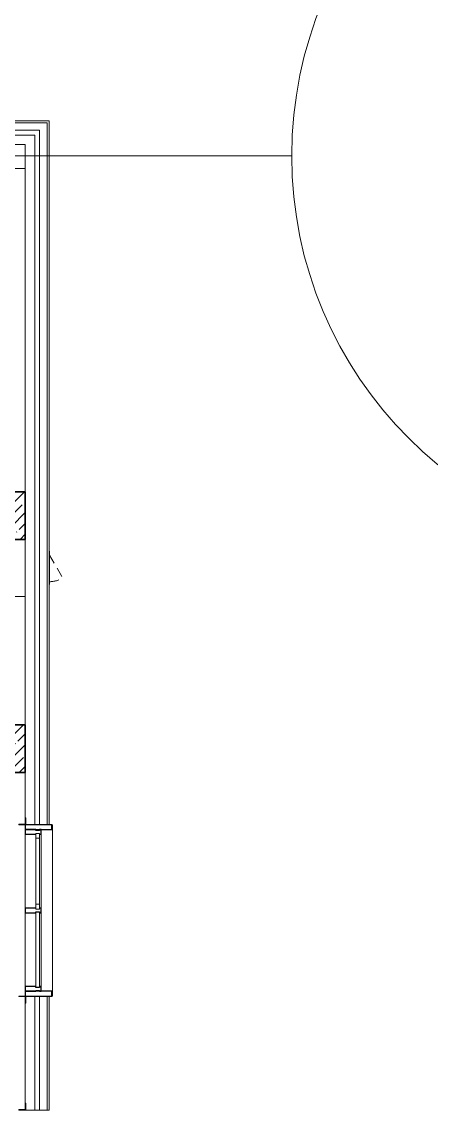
# Model space of a CAD drawing. Header units: millimetres. Extents: x 5993 to 95364, y 94667 to 143522.
# Drawn here: x 50062 to 50413, y 120246 to 121178 of the extents above; entities that cross this region are included whole.
import ezdxf

# ---------------------------------------------------------------- set-up
doc = ezdxf.new("R2010")
doc.units = ezdxf.units.MM
for name, pattern in [('200_ШТРИХ_ш1п0_6_', [160, 100, -60]), ('50_200_ШТРИХ_1Т_ш5_п1_п1_', [1400, 1000, -200, 0, -200]), ('Штрих короткий', [300, 150, -150])]:
    doc.linetypes.add(name, pattern=pattern)
for name, color, linetype, lineweight in [('0-2', 7, 'Continuous', 9), ('S-GRID-____-IDEN', 7, 'Continuous', 9), ('S-GRID-____-OTLN-1', 7, '50_200_ШТРИХ_1Т_ш5_п1_п1_', 9), ('Импосты витража', 7, 'Continuous', 9), ('Импосты витража-1', 7, 'Continuous', 25), ('Каркас_Импост', 7, 'Continuous', 13), ('Каркас_Импост-1', 7, 'Continuous', 9), ('Несущие колонны', 7, 'Continuous', 9), ('Несущие колонны-1', 7, 'Continuous', 35), ('Обобщенные модели', 7, 'Continuous', 9), ('Общие ребра', 7, 'Continuous', 9), ('Окна', 7, 'Continuous', 9), ('Остекление-1', 7, 'Continuous', 9), ('Открывание в плане-2', 7, '200_ШТРИХ_ш1п0_6_', 9), ('Перемычка-1', 7, 'Штрих короткий', 9), ('Стены-1', 7, 'Continuous', 13)]:
    doc.layers.add(name, color=color, linetype=linetype, lineweight=lineweight)

# ---------------------------------------------------------------- blocks, each defined once
blk = doc.blocks.new('BSC_Колонна _Прямоугольная - 500х700-V115-АИ2_01_План напольных покрытий и плинтусов 1го этажа _Часть 1_')
at = {"layer": 'Несущие колонны'}
h = blk.add_hatch(dxfattribs=at)
h.set_pattern_fill('FP_148', color=256, style=0, pattern_type=2)
h.set_pattern_definition([(315, (-81150, 103250), (114.04925, 114.04925), []), (315, (-81150, 103135.95), (114.04925, 114.04925), [201.613, -40.323, 3.353, -36.97])])
h.paths.add_polyline_path([(-250, 350), (-250, -350), (250, -350), (250, 350), (-142, 350)], flags=0)
at = {"layer": 'Несущие колонны-1'}
for p, q in [((250, 350), (-250, 350)), ((-250, 350), (-250, -350)), ((250, -350), (250, 350)), ((-250, -350), (250, -350))]:
    blk.add_line(p, q, dxfattribs=at)
blk = doc.blocks.new('BSC_Колонна _Прямоугольная - 500х500-V117-АИ2_01_План напольных покрытий и плинтусов 1го этажа _Часть 1_')
at = {"layer": 'Несущие колонны'}
h = blk.add_hatch(dxfattribs=at)
h.set_pattern_fill('FP_150', color=256, style=0, pattern_type=2)
h.set_pattern_definition([(135, (83600, -103350), (-114.04925, -114.04925), []), (135, (83600, -103235.95), (-114.04925, -114.04925), [201.613, -40.323, 3.353, -36.97])])
h.paths.add_polyline_path([(250, 250), (-250, 250), (-250, -250), (250, -250)], flags=0)
at = {"layer": 'Несущие колонны-1'}
for p, q in [((250, 250), (-250, 250)), ((-250, 250), (-250, -250)), ((250, -250), (250, 250)), ((-250, -250), (250, -250))]:
    blk.add_line(p, q, dxfattribs=at)
blk = doc.blocks.new('Проем_Дверь_Прямоугольный - 1800х2700h_оконные проемы-25805030-АИ2_01_План напольных покрытий и плинтусов 1го этажа _Часть 1_')
at = {"layer": 'Перемычка-1'}
for p, q in [((900, 125), (-900, 125)), ((900, -125), (-900, -125))]:
    blk.add_line(p, q, dxfattribs=at)
blk = doc.blocks.new('PNS_Панель прямоугольная2 - Нр_Стекло - 40мм-26243474-АИ2_01_План напольных покрытий и плинтусов 1го этажа _Часть 1_')
at = {"layer": 'Каркас_Импост'}
for p, q in [((-397.5, 0), (-397.5, 40)), ((-397.5, 40), (-347.5, 40)), ((-347.5, 40), (-347.5, 0)), ((397.5, 40), (347.5, 40)), ((347.5, 40), (347.5, 0)), ((397.5, 0), (397.5, 40)), ((-347.5, 0), (-397.5, 0)), ((347.5, 0), (397.5, 0))]:
    blk.add_line(p, q, dxfattribs=at)
at = {"layer": 'Каркас_Импост-1'}
for p, q in [((-347.5, 40), (347.5, 40)), ((-347.5, 0), (347.5, 0))]:
    blk.add_line(p, q, dxfattribs=at)
blk = doc.blocks.new('Прямоугольный импост - Импост структурный с накладкой - 150мм-25647633-АИ2_01_План напольных покрытий и плинтусов 1го этажа _Часть 1_')
at = {"layer": 'Импосты витража-1'}
for p, q in [((-25, 0), (-25, 17)), ((-25, 17), (25, 17)), ((-15, 0), (-25, 0)), ((-15, -40), (-15, 0)), ((25, 17), (25, 0)), ((-25, -150), (-25, -40)), ((-25, -40), (-15, -40)), ((25, -40), (25, -150)), ((25, -150), (-25, -150))]:
    blk.add_line(p, q, dxfattribs=at)
blk = doc.blocks.new('Прямоугольный импост - Импост структурный с накладкой - 150мм-25647642-АИ2_01_План напольных покрытий и плинтусов 1го этажа _Часть 1_')
at = {"layer": 'Импосты витража'}
for p, q in [((103600, 79475), (103600, 80250)), ((103767, 79475), (103767, 80250))]:
    blk.add_line(p, q, dxfattribs=at)
blk = doc.blocks.new('Прямоугольный импост - Импост структурный с накладкой - 150мм-V165-АИ2_01_План напольных покрытий и плинтусов 1го этажа _Часть 1_')
at = {"layer": 'Импосты витража-1'}
for p, q in [((-25, 0), (-25, 17)), ((-25, 17), (25, 17)), ((25, 0), (15, 0)), ((15, 0), (15, -40)), ((25, 17), (25, 0)), ((-25, -150), (-25, -40)), ((15, -40), (25, -40)), ((25, -40), (25, -150)), ((25, -150), (-25, -150))]:
    blk.add_line(p, q, dxfattribs=at)
blk = doc.blocks.new('PNS_Панель прямоугольная1 - Нр_Стекло - 40мм-25259299-АИ2_01_План напольных покрытий и плинтусов 1го этажа _Часть 1_')
at = {"layer": 'Остекление-1'}
for p, q in [((-387.5, 40), (387.5, 40)), ((-397.5, 0), (397.5, 0)), ((387.5, 0), (-387.5, 0))]:
    blk.add_line(p, q, dxfattribs=at)
blk = doc.blocks.new('Прямоугольный импост - Импост структурный с накладкой - 150мм-25647644-АИ2_01_План напольных покрытий и плинтусов 1го этажа _Часть 1_')
at = {"layer": 'Импосты витража-1'}
for p, q in [((-25, 0), (-25, 17)), ((-25, 17), (25, 17)), ((-15, 0), (-25, 0)), ((-15, -40), (-15, 0)), ((25, 0), (15, 0)), ((15, 0), (15, -40)), ((25, 17), (25, 0)), ((-25, -150), (-25, -40)), ((-25, -40), (-15, -40)), ((15, -40), (25, -40)), ((25, -40), (25, -150)), ((25, -150), (-25, -150))]:
    blk.add_line(p, q, dxfattribs=at)
blk = doc.blocks.new('Прямоугольный импост - Откос НВФ_50х280 мм-25993834-АИ2_01_План напольных покрытий и плинтусов 1го этажа _Часть 1_')
at = {"layer": 'Импосты витража-1'}
for p, q in [((-50, 130), (0, 130)), ((-50, -150), (-50, 130)), ((0, 130), (0, -144)), ((0, -150), (-50, -150))]:
    blk.add_line(p, q, dxfattribs=at)
blk = doc.blocks.new('Прямоугольный импост - Откос НВФ_50х280 мм-25993838-АИ2_01_План напольных покрытий и плинтусов 1го этажа _Часть 1_')
at = {"layer": 'Импосты витража-1'}
for p, q in [((0, 130), (-50, 130)), ((-50, 130), (-50, -150)), ((0, -144), (0, 130)), ((-50, -150), (0, -150))]:
    blk.add_line(p, q, dxfattribs=at)
blk = doc.blocks.new('Фахверк_СКБ_Уголок - 250_2700-27497298-АИ2_01_План напольных покрытий и плинтусов 1го этажа _Часть 1_')
at = {"layer": 'Обобщенные модели'}
for p, q in [((200, 181), (125, 181)), ((125, 181), (125, 106)), ((131, 106), (131, 175)), ((131, 175), (200, 175)), ((200, 175), (200, 181)), ((125, 106), (131, 106)), ((131, -6), (125, -6)), ((125, -6), (125, -81)), ((125, -81), (200, -81)), ((131, -75), (131, -6)), ((200, -75), (131, -75)), ((200, -81), (200, -75))]:
    blk.add_line(p, q, dxfattribs=at)
blk = doc.blocks.new('DOR_Люк-Решетка_Прямоугольный - Люк_300х400h ПЛК_цоколь-28750901-АИ2_01_План напольных покрытий и плинтусов 1го этажа _Часть 1_')
at = {"layer": 'Каркас_Импост-1'}
for p, q in [((-175, 10), (-175, 15)), ((175, 15), (-175, 15)), ((175, 15), (175, 10))]:
    blk.add_line(p, q, dxfattribs=at)
at = {"layer": 'Открывание в плане-2'}
blk.add_line((-136, 15), (106, 155), dxfattribs=at)
blk.add_arc((-145, 10), 290, 0.9929, 30, dxfattribs=at)
blk = doc.blocks.new('Отлив_СКБ - Отлив витража_120_НВФ-31885687-АИ2_01_План напольных покрытий и плинтусов 1го этажа _Часть 1_')
at = {"layer": 'Окна'}
for p, q in [((0, -120), (0, -113)), ((1750, -2), (50, -2)), ((1800, -113), (1800, -120)), ((0, -120), (1800, -120))]:
    blk.add_line(p, q, dxfattribs=at)
blk = doc.blocks.new('Ось сетки - Круг_Ø6_00__ISO-2_5_0_9K_-25732049-АР1_План отверстий 2 этажа в осях 1-64_Ю-ЯЯ')
at = {"layer": 'S-GRID-____-IDEN'}
blk.add_circle((0, 0), 3, dxfattribs=at)

msp = doc.modelspace()

# ---------------------------------------------------------------- linework, layer by layer
at = {"layer": 'S-GRID-____-OTLN-1', "color": 251, "ltscale": 0.6, "true_color": 0x636466}
msp.add_line((50293.31, 121062.84), (41443.97, 121062.84), dxfattribs=at)
at = {"layer": 'Общие ребра'}
for p, q in [((49768.15, 121084.69), (50065.24, 121084.69)), ((49768.15, 121080.62), (50065.24, 121080.62)), ((50065.24, 121084.69), (50073.38, 121084.69)), ((50065.24, 121080.62), (50073.38, 121080.62)), ((50073.38, 121084.69), (50077.45, 121084.69)), ((50073.38, 121080.62), (50073.38, 120490.5)), ((50077.45, 121084.69), (50077.45, 120490.5)), ((50073.38, 120343.99), (50073.38, 120246.31)), ((50077.45, 120343.99), (50077.45, 120246.31))]:
    msp.add_line(p, q, dxfattribs=at)
at = {"layer": 'Стены-1'}
for p, q in [((50085.59, 121092.83), (49768.15, 121092.83)), ((49768.15, 121091.2), (50083.96, 121091.2)), ((50065.24, 121091.2), (49768.15, 121091.2)), ((50077.45, 121091.2), (50065.24, 121091.2)), ((50083.96, 121091.2), (50077.45, 121091.2)), ((50083.96, 120490.5), (50083.96, 121091.2)), ((50083.96, 121091.2), (50083.96, 120490.5)), ((50085.59, 121091.2), (50085.59, 121092.83)), ((50085.59, 120490.5), (50085.59, 121091.2)), ((50065.24, 121072.48), (49768.15, 121072.48)), ((49768.15, 121072.48), (50065.24, 121072.48)), ((50065.24, 121052.13), (50065.24, 121072.48)), ((50065.24, 121072.48), (50065.24, 120775.39)), ((49768.15, 121052.13), (50065.24, 121052.13)), ((50065.24, 121052.13), (50044.89, 121052.13)), ((50065.24, 120775.39), (50065.24, 121052.13)), ((50065.24, 120734.69), (50065.24, 120575.97)), ((50065.24, 120685.85), (50044.89, 120685.85)), ((50065.24, 120575.97), (50065.24, 120685.85)), ((50065.24, 120496.61), (50065.24, 120535.27)), ((50065.24, 120535.27), (50065.24, 120496.61)), ((50065.73, 120490.5), (50083.96, 120490.5)), ((50083.96, 120490.5), (50085.59, 120490.5)), ((50083.96, 120343.99), (50065.73, 120343.99)), ((50083.96, 120246.31), (50083.96, 120343.99)), ((50085.59, 120343.99), (50083.96, 120343.99)), ((50083.96, 120343.99), (50083.96, 120246.31)), ((50085.59, 120246.31), (50085.59, 120343.99)), ((50065.24, 120252.42), (50065.24, 120337.88)), ((50065.24, 120337.88), (50065.24, 120252.42)), ((50065.73, 120246.31), (50083.96, 120246.31)), ((50083.96, 120246.31), (50085.59, 120246.31))]:
    msp.add_line(p, q, dxfattribs=at)

# ---------------------------------------------------------------- block references
at = {"layer": '0-2', "xscale": 0.08139549610658335, "yscale": 0.08139549610658335, "zscale": 0.08139549610658335}
for name, p, rotation in [('BSC_Колонна _Прямоугольная - 500х500-V117-АИ2_01_План напольных покрытий и плинтусов 1го этажа _Часть 1_', (50044.89, 120755.04), 269.9999999999997), ('DOR_Люк-Решетка_Прямоугольный - Люк_300х400h ПЛК_цоколь-28750901-АИ2_01_План напольных покрытий и плинтусов 1го этажа _Часть 1_', (50084.78, 120710.27), 269.9999999999999), ('BSC_Колонна _Прямоугольная - 500х700-V115-АИ2_01_План напольных покрытий и плинтусов 1го этажа _Часть 1_', (50036.76, 120555.62), 89.9999999999999), ('Фахверк_СКБ_Уголок - 250_2700-27497298-АИ2_01_План напольных покрытий и плинтусов 1го этажа _Часть 1_', (50059.14, 120480.33), 89.99999999999991), ('Проем_Дверь_Прямоугольный - 1800х2700h_оконные проемы-25805030-АИ2_01_План напольных покрытий и плинтусов 1го этажа _Часть 1_', (50055.07, 120417.25), 269.9999999999999), ('PNS_Панель прямоугольная2 - Нр_Стекло - 40мм-26243474-АИ2_01_План напольных покрытий и плинтусов 1го этажа _Часть 1_', (50077.45, 120450.82), 89.9999999999975), ('Отлив_СКБ - Отлив витража_120_НВФ-31885687-АИ2_01_План напольных покрытий и плинтусов 1го этажа _Часть 1_', (50078.84, 120343.99), 90), ('PNS_Панель прямоугольная1 - Нр_Стекло - 40мм-25259299-АИ2_01_План напольных покрытий и плинтусов 1го этажа _Часть 1_', (50077.45, 120383.67), 89.9999999999975), ('Фахверк_СКБ_Уголок - 250_2700-27497298-АИ2_01_План напольных покрытий и плинтусов 1го этажа _Часть 1_', (50051, 120354.16), 269.9999999999999), ('Прямоугольный импост - Откос НВФ_50х280 мм-25993838-АИ2_01_План напольных покрытий и плинтусов 1го этажа _Часть 1_', (50077.45, 120343.99), 269.9999999999975), ('Фахверк_СКБ_Уголок - 250_2700-27497298-АИ2_01_План напольных покрытий и плинтусов 1го этажа _Часть 1_', (50059.14, 120236.14), 89.99999999999994), ('Проем_Дверь_Прямоугольный - 1800х2700h_оконные проемы-25805030-АИ2_01_План напольных покрытий и плинтусов 1го этажа _Часть 1_', (50055.07, 120173.06), 269.9999999999999)]:
    msp.add_blockref(name, p, dxfattribs=dict(at, rotation=rotation))
at = {"layer": '0-2', "extrusion": (0, 0, -1), "xscale": 0.08139549610658335, "yscale": 0.08139549610658335, "zscale": 0.08139549610658335, "rotation": 90.0000000000025}
for name, p in [('Прямоугольный импост - Откос НВФ_50х280 мм-25993834-АИ2_01_План напольных покрытий и плинтусов 1го этажа _Часть 1_', (-50077.45, 120490.5)), ('Прямоугольный импост - Импост структурный с накладкой - 150мм-V165-АИ2_01_План напольных покрытий и плинтусов 1го этажа _Часть 1_', (-50077.45, 120484.4)), ('Прямоугольный импост - Импост структурный с накладкой - 150мм-25647633-АИ2_01_План напольных покрытий и плинтусов 1го этажа _Часть 1_', (-50077.45, 120417.25)), ('Прямоугольный импост - Импост структурный с накладкой - 150мм-25647644-АИ2_01_План напольных покрытий и плинтусов 1го этажа _Часть 1_', (-50077.45, 120350.09))]:
    msp.add_blockref(name, p, dxfattribs=at)
at = {"layer": '0-2', "xscale": 0.08139549610658335, "yscale": 0.08139549610658335, "zscale": 0.08139549610658335}
for p in [(41632.67, 113950.37), (41632.67, 113883.22)]:
    msp.add_blockref('Прямоугольный импост - Импост структурный с накладкой - 150мм-25647642-АИ2_01_План напольных покрытий и плинтусов 1го этажа _Часть 1_', p, dxfattribs=at)
at = {"layer": 'S-GRID-____-IDEN', "xscale": 113.929722309601, "yscale": 113.929722309601, "zscale": 113.929722309601, "rotation": 89.9999999999998}
msp.add_blockref('Ось сетки - Круг_Ø6_00__ISO-2_5_0_9K_-25732049-АР1_План отверстий 2 этажа в осях 1-64_Ю-ЯЯ', (50635.1, 121062.84), dxfattribs=at)

doc.saveas('drawing.dxf')
